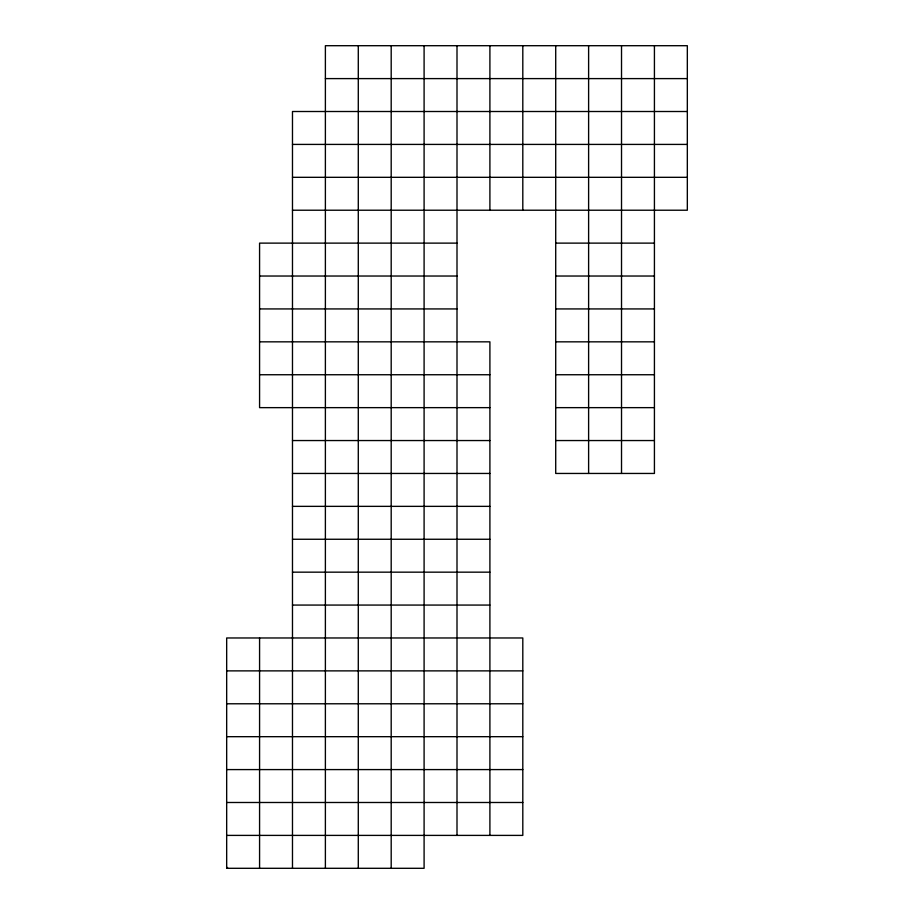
<?xml version="1.0" encoding="UTF-8"?>
<svg xmlns="http://www.w3.org/2000/svg" width="914" height="914" viewBox="0 0 914 914"><rect width="100%" height="100%" fill="white"/><g stroke="black" fill="none" stroke-linecap="round" stroke-linejoin="round"><path stroke-width="1.37" d="M424.096 45.7L424.096 868.3L226.672 868.3L227.506 867.466L227.506 868.3M325.384 78.604L687.328 78.604M687.328 111.508L292.48 111.508L292.48 868.3M292.48 144.412L687.328 144.412M292.48 177.316L687.328 177.316M292.48 210.22L687.328 210.22L687.328 45.7L325.384 45.7L325.384 868.3M457 243.124L259.576 243.124L259.576 407.644L489.904 407.644M555.712 243.124L654.424 243.124M259.576 276.028L457 276.028M555.712 276.028L654.424 276.028M259.576 308.932L457 308.932M555.712 308.932L654.424 308.932M259.576 341.836L489.904 341.836L489.904 835.396M555.712 341.836L654.424 341.836M259.576 374.74L489.904 374.74M555.712 374.74L654.424 374.74M555.712 407.644L654.424 407.644M292.48 440.548L489.904 440.548M555.712 440.548L654.424 440.548M292.48 473.452L489.904 473.452M292.48 506.356L489.904 506.356M292.48 539.26L489.904 539.26M292.48 572.164L489.904 572.164M292.48 605.068L489.904 605.068M226.672 670.876L522.808 670.876M226.672 703.78L522.808 703.78M226.672 736.684L522.808 736.684M226.672 769.588L522.808 769.588M226.672 802.492L522.808 802.492M226.672 835.396L522.808 835.396L522.808 637.972L226.672 637.972L226.672 868.3M654.424 45.7L654.424 473.452L555.712 473.452L555.712 45.7M621.52 45.7L621.52 473.452M588.616 45.7L588.616 473.452M522.808 45.7L522.808 210.22M489.904 45.7L489.904 210.22M457 45.7L457 835.396M391.192 45.7L391.192 868.3M358.288 45.7L358.288 868.3M259.576 637.972L259.576 868.3"/></g></svg>
